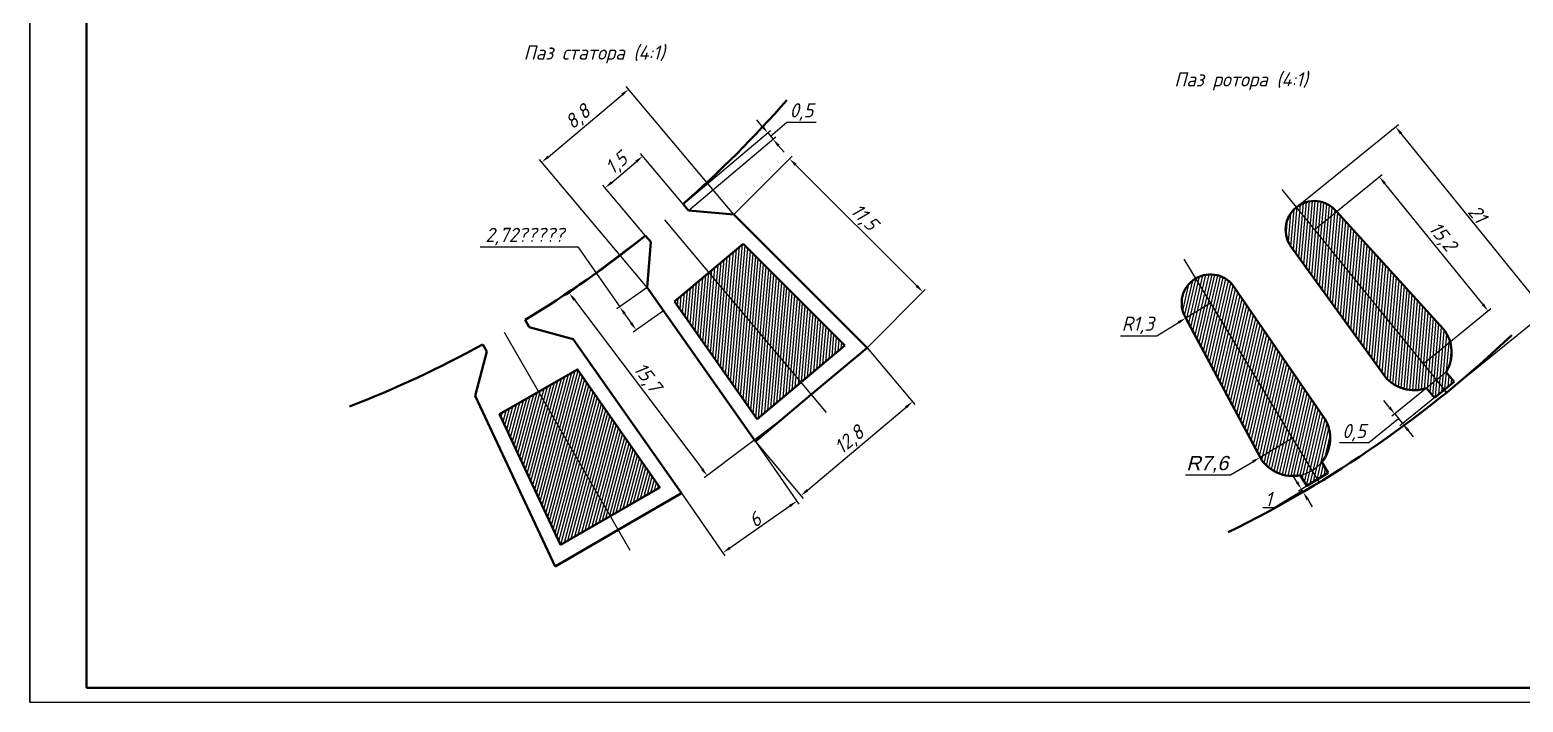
# Model space of a CAD drawing. Header units: millimetres. Extents: x 0 to 841, y 0 to 594.
# Drawn here: x 0 to 526, y 0 to 237 of the extents above; entities that cross this region are included whole.
import ezdxf

# ---------------------------------------------------------------- set-up
doc = ezdxf.new("R2010")
doc.units = ezdxf.units.MM
doc.styles.add('GOST', font='isocp3.shx', dxfattribs={"oblique": 15})
doc.styles.add('ЕСКД', font='GOST Common.ttf', dxfattribs={"oblique": 15})
doc.dimstyles.new('GOST', dxfattribs={"dimscale": 0, "dimtxt": 3, "dimasz": 3, "dimexe": 1.25, "dimexo": 0, "dimtad": 1, "dimtoh": 1, "dimdec": 3, "dimdsep": 46, "dimtxsty": 'GOST', "dimcen": 5, "dimadec": 3, "dimazin": 2, "dimtfac": 1, "dimtdec": 4, "dimtmove": 1, "dimatfit": 3, "dimfxl": 1, "dimtolj": 1, "dimtzin": 0, "dimarcsym": 0})

# ---------------------------------------------------------------- blocks, each defined once
blk = doc.blocks.new('*D11')
at = {"color": 0, "lineweight": -2, "transparency": 16777216}
for p, q in [((204.96, 183.04), (213.56, 190.31)), ((230.09, 175.4), (215.05, 193.21)), ((216.9, 164.25), (201.86, 182.06))]:
    blk.add_line(p, q, dxfattribs=at)
at = {"color": 0, "transparency": 16777216}
for points in [[(213.24, 190.7), (213.89, 189.93), (215.86, 192.25)], [(204.63, 183.42), (205.28, 182.66), (202.66, 181.11)]]:
    blk.add_solid(points, dxfattribs=at)
at = {"layer": 'Defpoints', "color": 0, "transparency": 16777216}
for p in [(215.86, 192.25), (230.09, 175.4), (216.9, 164.25)]:
    blk.add_point(p, dxfattribs=at)
at = {"color": 0, "transparency": 16777216, "insert": (206.92, 189.45), "char_height": 3, "attachment_point": 5, "rotation": 40.1929, "style": 'ЕСКД'}
blk.add_mtext('\\A1;{\\H1.6667x;1,5}', dxfattribs=at)
blk = doc.blocks.new('*D12')
at = {"color": 0, "lineweight": -2, "transparency": 16777216}
for p, q in [((294.92, 124.82), (311.73, 104.83)), ((273.88, 74.64), (308.63, 103.86)), ((255.58, 91.74), (272.39, 71.75))]:
    blk.add_line(p, q, dxfattribs=at)
at = {"color": 0, "transparency": 16777216}
for points in [[(308.31, 104.24), (308.95, 103.47), (310.93, 105.79)], [(273.56, 75.02), (274.21, 74.25), (271.59, 72.71)]]:
    blk.add_solid(points, dxfattribs=at)
at = {"layer": 'Defpoints', "color": 0, "transparency": 16777216}
for p in [(294.92, 124.82), (310.93, 105.79), (255.58, 91.74)]:
    blk.add_point(p, dxfattribs=at)
at = {"color": 0, "transparency": 16777216, "insert": (288.93, 92.02), "char_height": 3, "attachment_point": 5, "rotation": 40.0615, "style": 'ЕСКД'}
blk.add_mtext('\\A1;{\\H1.6667x;12,8}', dxfattribs=at)
blk = doc.blocks.new('*D13')
at = {"color": 0, "lineweight": -2, "transparency": 16777216}
for p, q in [((247.98, 171.7), (268.47, 192.23)), ((269.71, 189.22), (312.41, 146.59)), ((294.92, 124.82), (315.42, 145.35))]:
    blk.add_line(p, q, dxfattribs=at)
at = {"color": 0, "transparency": 16777216}
for points in [[(270.07, 189.57), (269.36, 188.87), (267.59, 191.34)], [(312.76, 146.94), (312.06, 146.23), (314.53, 144.47)]]:
    blk.add_solid(points, dxfattribs=at)
at = {"layer": 'Defpoints', "color": 0, "transparency": 16777216}
for p in [(247.98, 171.7), (314.53, 144.47), (294.92, 124.82)]:
    blk.add_point(p, dxfattribs=at)
at = {"color": 0, "transparency": 16777216, "insert": (293.62, 170.47), "char_height": 3, "attachment_point": 5, "rotation": 315.0404, "style": 'ЕСКД'}
blk.add_mtext('\\A1;{\\H1.6667x;11,5}', dxfattribs=at)
blk = doc.blocks.new('*D14')
at = {"color": 0, "lineweight": -2, "transparency": 16777216}
for p, q in [((247.98, 171.7), (210.07, 216.78)), ((182.64, 192.08), (208.58, 213.89)), ((217.45, 146.03), (179.54, 191.11))]:
    blk.add_line(p, q, dxfattribs=at)
at = {"color": 0, "transparency": 16777216}
for points in [[(208.26, 214.27), (208.9, 213.51), (210.87, 215.82)], [(182.32, 192.47), (182.97, 191.7), (180.35, 190.15)]]:
    blk.add_solid(points, dxfattribs=at)
at = {"layer": 'Defpoints', "color": 0, "transparency": 16777216}
for p in [(210.87, 215.82), (247.98, 171.7), (217.45, 146.03)]:
    blk.add_point(p, dxfattribs=at)
at = {"color": 0, "transparency": 16777216, "insert": (193.28, 205.76), "char_height": 3, "attachment_point": 5, "rotation": 40.0615, "style": 'ЕСКД'}
blk.add_mtext('\\A1;{\\H1.6667x;8,8}', dxfattribs=at)
blk = doc.blocks.new('*D15')
at = {"color": 0, "lineweight": -2, "transparency": 16777216}
for p, q in [((255.58, 91.74), (270.92, 69.76)), ((229.5, 73.54), (244.83, 51.56)), ((246.58, 54.3), (267.74, 69.07))]:
    blk.add_line(p, q, dxfattribs=at)
at = {"color": 0, "transparency": 16777216}
for points in [[(267.46, 69.48), (268.03, 68.66), (270.2, 70.79)], [(246.29, 54.71), (246.86, 53.89), (244.12, 52.59)]]:
    blk.add_solid(points, dxfattribs=at)
at = {"layer": 'Defpoints', "color": 0, "transparency": 16777216}
for p in [(255.58, 91.74), (229.5, 73.54), (270.2, 70.79)]:
    blk.add_point(p, dxfattribs=at)
at = {"color": 0, "transparency": 16777216, "insert": (255.37, 64.25), "char_height": 3, "attachment_point": 5, "rotation": 34.9078, "style": 'ЕСКД'}
blk.add_mtext('\\A1;{\\H1.6667x;6}', dxfattribs=at)
blk = doc.blocks.new('*D16')
at = {"color": 0, "lineweight": -2, "transparency": 16777216}
for p, q in [((230.12, 175.37), (260.89, 201.25)), ((258.01, 202.74), (256.07, 205.04)), ((259.94, 200.44), (261.78, 198.25)), ((259.94, 200.44), (261.78, 198.25)), ((260.86, 199.35), (266.65, 204.21)), ((266.65, 204.21), (276.99, 204.21)), ((231.97, 173.17), (262.74, 199.05)), ((263.72, 195.95), (265.65, 193.65))]:
    blk.add_line(p, q, dxfattribs=at)
at = {"color": 0, "transparency": 16777216}
for points in [[(258.39, 203.06), (257.62, 202.42), (259.94, 200.44)], [(264.1, 196.27), (263.33, 195.63), (261.78, 198.25)]]:
    blk.add_solid(points, dxfattribs=at)
at = {"layer": 'Defpoints', "color": 0, "transparency": 16777216}
for p in [(261.78, 198.25), (230.12, 175.37), (231.97, 173.17)]:
    blk.add_point(p, dxfattribs=at)
at = {"color": 0, "transparency": 16777216, "insert": (271.82, 207.84), "char_height": 3, "attachment_point": 5, "style": 'ЕСКД'}
blk.add_mtext('\\A1;{\\H1.6667x;0,5}', dxfattribs=at)
blk = doc.blocks.new('*D17')
at = {"color": 0, "lineweight": -2, "transparency": 16777216}
for p, q in [((415.83, 140.52), (407.19, 135.27)), ((396.94, 129.04), (404.63, 133.71)), ((384.22, 129.04), (396.94, 129.04))]:
    blk.add_line(p, q, dxfattribs=at)
at = {"color": 0, "transparency": 16777216}
blk.add_solid([(404.37, 134.14), (404.89, 133.29), (407.19, 135.27)], dxfattribs=at)
at = {"layer": 'Defpoints', "color": 0, "transparency": 16777216}
for p in [(415.83, 140.52), (407.19, 135.27)]:
    blk.add_point(p, dxfattribs=at)
at = {"color": 0, "transparency": 16777216, "insert": (390.27, 132.66), "char_height": 3, "attachment_point": 5, "style": 'ЕСКД'}
blk.add_mtext('\\A1;{\\H1.6667x;R1,3}', dxfattribs=at)
blk = doc.blocks.new('*D18')
at = {"color": 0, "lineweight": -2, "transparency": 16777216}
for p, q in [((444.78, 92.91), (433.33, 86.18)), ((422.98, 80.09), (430.75, 84.66)), ((407.13, 80.09), (422.98, 80.09))]:
    blk.add_line(p, q, dxfattribs=at)
blk.add_arc((444.78, 92.91), 13.28, 205.0651, 320.8401, dxfattribs=at)
at = {"color": 0, "transparency": 16777216}
blk.add_solid([(430.49, 85.09), (431, 84.23), (433.33, 86.18)], dxfattribs=at)
at = {"layer": 'Defpoints', "color": 0, "transparency": 16777216}
for p in [(444.78, 92.91), (433.33, 86.18)]:
    blk.add_point(p, dxfattribs=at)
at = {"color": 0, "transparency": 16777216, "insert": (414.74, 83.72), "char_height": 3, "attachment_point": 5, "style": 'ЕСКД'}
blk.add_mtext('\\A1;{\\fArial|b0|i0|c204|p34;\\H1.6667x;R7,6}', dxfattribs=at)
blk = doc.blocks.new('*D19')
at = {"color": 0, "lineweight": -2, "transparency": 16777216}
for p, q in [((446.13, 174.27), (482.05, 203.37)), ((482.97, 200.25), (532.06, 139.64)), ((499, 109), (534.92, 138.1))]:
    blk.add_line(p, q, dxfattribs=at)
at = {"color": 0, "transparency": 16777216}
for points in [[(483.36, 200.57), (482.58, 199.94), (481.08, 202.59)], [(532.45, 139.96), (531.67, 139.33), (533.95, 137.31)]]:
    blk.add_solid(points, dxfattribs=at)
at = {"layer": 'Defpoints', "color": 0, "transparency": 16777216}
for p in [(446.13, 174.27), (533.95, 137.31), (499, 109)]:
    blk.add_point(p, dxfattribs=at)
at = {"color": 0, "transparency": 16777216, "insert": (509.95, 171.92), "char_height": 3, "attachment_point": 5, "rotation": 309.0054, "style": 'ЕСКД'}
blk.add_mtext('\\A1;{\\H1.6667x;21}', dxfattribs=at)
blk = doc.blocks.new('*D20')
at = {"color": 0, "lineweight": -2, "transparency": 16777216}
for p, q in [((452.43, 166.37), (476.34, 185.77)), ((511.79, 140.1), (477.26, 182.65)), ((490.75, 119.16), (514.65, 138.56))]:
    blk.add_line(p, q, dxfattribs=at)
at = {"color": 0, "transparency": 16777216}
for points in [[(477.64, 182.97), (476.87, 182.34), (475.37, 184.98)], [(512.18, 140.41), (511.41, 139.78), (513.68, 137.77)]]:
    blk.add_solid(points, dxfattribs=at)
at = {"layer": 'Defpoints', "color": 0, "transparency": 16777216}
for p in [(475.37, 184.98), (452.43, 166.37), (490.75, 119.16)]:
    blk.add_point(p, dxfattribs=at)
at = {"color": 0, "transparency": 16777216, "insert": (497.34, 163.66), "char_height": 3, "attachment_point": 5, "rotation": 309.0634, "style": 'ЕСКД'}
blk.add_mtext('\\A1;{\\H1.6667x;15,2}', dxfattribs=at)
blk = doc.blocks.new('*D21')
at = {"color": 0, "lineweight": -2, "transparency": 16777216}
for p, q in [((498.88, 116.18), (479.79, 100.72)), ((501.66, 112.75), (482.57, 97.29)), ((478.87, 103.84), (476.99, 106.17)), ((480.76, 101.51), (483.54, 98.08)), ((480.76, 101.51), (483.54, 98.08)), ((482.15, 99.8), (471.61, 91.26)), ((485.43, 95.75), (487.32, 93.42)), ((471.61, 91.26), (461.27, 91.26))]:
    blk.add_line(p, q, dxfattribs=at)
at = {"color": 0, "transparency": 16777216}
for points in [[(479.26, 104.16), (478.49, 103.53), (480.76, 101.51)], [(485.82, 96.06), (485.04, 95.43), (483.54, 98.08)]]:
    blk.add_solid(points, dxfattribs=at)
at = {"layer": 'Defpoints', "color": 0, "transparency": 16777216}
for p in [(498.88, 116.18), (501.66, 112.75), (483.54, 98.08)]:
    blk.add_point(p, dxfattribs=at)
at = {"color": 0, "transparency": 16777216, "insert": (466.44, 94.88), "char_height": 3, "attachment_point": 5, "style": 'ЕСКД'}
blk.add_mtext('\\A1;{\\H1.6667x;0,5}', dxfattribs=at)
blk = doc.blocks.new('*D22')
at = {"color": 0, "lineweight": -2, "transparency": 16777216}
for p, q in [((446.33, 77.53), (444.76, 80.09)), ((448.22, 74.44), (438.35, 68.41)), ((453.57, 78.44), (446.83, 74.32)), ((454.21, 77.39), (447.47, 73.26)), ((447.9, 74.97), (448.54, 73.92)), ((447.9, 74.97), (448.54, 73.92)), ((438.35, 68.41), (434.26, 68.41)), ((450.11, 71.36), (451.67, 68.8))]:
    blk.add_line(p, q, dxfattribs=at)
at = {"color": 0, "transparency": 16777216}
for points in [[(446.76, 77.79), (445.9, 77.27), (447.9, 74.97)], [(450.53, 71.62), (449.68, 71.1), (448.54, 73.92)]]:
    blk.add_solid(points, dxfattribs=at)
at = {"layer": 'Defpoints', "color": 0, "transparency": 16777216}
for p in [(448.54, 73.92), (453.57, 78.44), (454.21, 77.39)]:
    blk.add_point(p, dxfattribs=at)
at = {"color": 0, "transparency": 16777216, "insert": (436.31, 71.53), "char_height": 3, "attachment_point": 5, "style": 'ЕСКД'}
blk.add_mtext('\\A1;{\\H1.6667x;1}', dxfattribs=at)
blk = doc.blocks.new('*D25')
at = {"color": 0, "lineweight": -2, "transparency": 16777216}
for p, q in [((216.87, 164.29), (189.03, 143.27)), ((191.84, 141.63), (236.77, 82.14)), ((265.42, 100.01), (237.58, 78.99))]:
    blk.add_line(p, q, dxfattribs=at)
at = {"color": 0, "transparency": 16777216}
for points in [[(192.24, 141.93), (191.44, 141.33), (190.03, 144.03)], [(237.17, 82.44), (236.37, 81.84), (238.58, 79.74)]]:
    blk.add_solid(points, dxfattribs=at)
at = {"layer": 'Defpoints', "color": 0, "transparency": 16777216}
for p in [(216.87, 164.29), (265.42, 100.01), (238.58, 79.74)]:
    blk.add_point(p, dxfattribs=at)
at = {"color": 0, "transparency": 16777216, "insert": (217.2, 114.07), "char_height": 3, "attachment_point": 5, "rotation": 307.0618, "style": 'ЕСКД'}
blk.add_mtext('\\A1;{\\H1.6667x;15,7}', dxfattribs=at)
blk = doc.blocks.new('*D26')
at = {"color": 0, "lineweight": -2, "transparency": 16777216}
for p, q in [((158.63, 160.33), (192.97, 160.33)), ((192.97, 160.33), (207.78, 139.24)), ((217.45, 146.03), (206.76, 138.52)), ((209.51, 136.78), (211.8, 133.51)), ((223.2, 137.85), (212.51, 130.34))]:
    blk.add_line(p, q, dxfattribs=at)
at = {"color": 0, "transparency": 16777216}
for points in [[(209.92, 137.07), (209.1, 136.5), (207.78, 139.24)], [(212.21, 133.8), (211.4, 133.22), (213.53, 131.06)]]:
    blk.add_solid(points, dxfattribs=at)
at = {"layer": 'Defpoints', "color": 0, "transparency": 16777216}
for p in [(217.45, 146.03), (223.2, 137.85), (213.53, 131.06)]:
    blk.add_point(p, dxfattribs=at)
at = {"color": 0, "transparency": 16777216, "insert": (174.3, 163.95), "char_height": 3, "attachment_point": 5, "style": 'ЕСКД'}
blk.add_mtext('\\A1;{\\H1.6667x;2,72?????}', dxfattribs=at)

msp = doc.modelspace()

# ---------------------------------------------------------------- hatches: boundary and pattern name
at = {"transparency": 33554687}
h = msp.add_hatch(dxfattribs=at)
h.set_pattern_fill('ANSI31', scale=0.323018, angle=40)
h.set_pattern_definition([(85, (-14.8703, -3.2482), (-1.0216792, 0.0893854), [])])
h.paths.add_polyline_path([(460.2817, 172.7397, 0.41170074), (446.126, 174.2734), (498.2173, 109.9584), (501.6587, 112.7514), (498.88, 116.1831, 0.31748755), (497.8557, 131.4653)])
h.paths.add_polyline_path([(446.126, 174.2734, 0.41673086), (444.5791, 159.9956), (477.2386, 114.7326, 0.31755001), (491.9857, 110.5865), (494.7639, 107.1556), (498.2173, 109.9584)])
h = msp.add_hatch(dxfattribs=at)
h.set_pattern_fill('ANSI31', scale=0.31367, angle=40)
h.paths.add_polyline_path([(251.2244, 161.4198), (239.1685, 151.2788), (271.6232, 112.6061), (287.0891, 125.6056)])
h.paths.add_polyline_path([(239.1685, 151.2788), (227.0259, 141.0649), (256.1493, 99.5996), (271.6232, 112.6061)])
h = msp.add_hatch(dxfattribs=at)
h.set_pattern_fill('ANSI31', scale=0.323018, angle=32)
h.set_pattern_definition([(77, (-14.8703, -3.2482), (-0.9992963, 0.2307057), [])])
h.paths.add_polyline_path([(424.4701, 145.7772, 0.41421356), (410.577, 149.1646), (453.5718, 78.4438), (457.3626, 80.7485), (455.073, 84.5242, 0.31748755), (456.1228, 99.8046)])
h.paths.add_polyline_path([(410.577, 149.1646, 0.41421356), (407.1896, 135.2716), (433.434, 86.0109, 0.31755001), (447.4858, 79.9104), (449.7749, 76.1355), (453.5718, 78.4438)])
h = msp.add_hatch(dxfattribs=at)
h.set_pattern_fill('ANSI31', scale=0.31367, angle=30)
h.paths.add_polyline_path([(192.8588, 117.1717), (179.1899, 109.2814), (204.4295, 65.5567), (221.9059, 75.6362)])
h.paths.add_polyline_path([(179.1899, 109.2814), (165.473, 101.3634), (186.8941, 55.4431), (204.4295, 65.5567)])

# ---------------------------------------------------------------- linework, layer by layer
at = {"color": 2, "transparency": 33554687}
for p, q in [((0, 594), (0, 0)), ((0, 0), (0, 297)), ((0, 0), (841, 0))]:
    msp.add_line(p, q, dxfattribs=at)
at = {"lineweight": 50, "transparency": 33554687}
for p, q in [((20, 589), (20, 5)), ((230.1181, 175.3695), (231.9663, 173.1718)), ((247.9788, 171.7003), (231.9663, 173.1718)), ((294.9205, 124.8248), (247.9788, 171.7003)), ((497.8557, 131.4653), (460.2817, 172.7397)), ((216.901, 164.2548), (218.7491, 162.0571)), ((217.4521, 146.0295), (218.7491, 162.0571)), ((227.0259, 141.0649), (251.2244, 161.4198)), ((251.2244, 161.4198), (287.0891, 125.6056)), ((477.2386, 114.7326), (444.5791, 159.9956)), ((255.5807, 91.7428), (217.4521, 146.0295)), ((456.1228, 99.8046), (424.4701, 145.7772)), ((256.1493, 99.5996), (227.0259, 141.0649)), ((174.4641, 134.5784), (175.9022, 132.0929)), ((191.4153, 127.8608), (175.9022, 132.0929)), ((433.434, 86.0109), (407.1896, 135.2716)), ((229.4958, 73.5404), (191.4153, 127.8608)), ((156.8917, 107.8862), (160.9545, 123.4444)), ((159.5164, 125.9299), (160.9545, 123.4444)), ((287.0891, 125.6056), (256.1493, 99.5996)), ((275.2529, 108.281), (294.9205, 124.8248)), ((501.6587, 112.7514), (498.8806, 116.1823)), ((494.7639, 107.1556), (491.9857, 110.5865)), ((501.6587, 112.7514), (494.7639, 107.1556)), ((185.0051, 47.799), (156.8917, 107.8862)), ((275.2529, 108.281), (255.5807, 91.7428)), ((457.3626, 80.7485), (455.0735, 84.5233)), ((449.7749, 76.1355), (447.4858, 79.9104)), ((457.3626, 80.7485), (449.7749, 76.1355)), ((207.2523, 60.6666), (229.4958, 73.5404)), ((207.2523, 60.6666), (185.0051, 47.799)), ((20, 5), (836.0071, 5))]:
    msp.add_line(p, q, dxfattribs=at)
at = {"transparency": 33554687}
for p, q in [((441.0612, 180.5267), (498.9951, 108.9981)), ((223.5714, 169.8641), (280.5437, 101.9765)), ((406.4536, 155.9472), (454.2137, 77.3879)), ((167.0602, 130.2946), (211.3955, 53.4888)), ((498.9951, 108.9981), (498.2173, 109.9584)), ((454.2137, 77.3879), (453.5718, 78.4438)), ((222.8312, 69.6831), (191.6713, 51.6537)), ((207.2523, 60.6666), (222.8312, 69.6831))]:
    msp.add_line(p, q, dxfattribs=at)
at = {"lineweight": 50, "transparency": 33554687}
msp.add_lwpolyline([(186.8941, 55.4431), (165.473, 101.3634), (192.8588, 117.1717), (221.9059, 75.6362)], close=True, dxfattribs=at)
for centre, radius, start, end in [((-31.1757, 473.123), 396.1063, 311.268603, 318.762851), ((452.4304, 166.3676), 10.1117, 39.062602, 219.062602), ((-31.1757, 473.123), 396.1063, 301.275469, 308.770559), ((415.8298, 140.5244), 10.1117, 31.297548, 211.297548), ((245.5424, 420.5334), 401.6124, 296.083566, 313.507511), ((487.5471, 123.0989), 13.2764, 328.605162, 39.062602), ((-31.0551, 473.1038), 395.9896, 291.26598, 298.763365), ((487.5471, 123.0989), 13.2764, 219.062602, 289.531586), ((444.7784, 92.9078), 13.2764, 320.840109, 31.297548), ((444.7784, 92.9078), 13.2764, 211.297548, 281.766532)]:
    msp.add_arc(centre, radius, start, end, dxfattribs=at)

# ---------------------------------------------------------------- texts
at = {"transparency": 33554687, "char_height": 5, "attachment_point": 5, "style": 'ЕСКД'}
for s, insert in [('\\pxqc;Паз статора (4:1)', (198.7969, 228.0677)), ('\\pxqc;Паз ротора (4:1)', (426.6342, 218.6266))]:
    msp.add_mtext_dynamic_manual_height_columns(s, width=120, gutter_width=12.5, heights=[0], dxfattribs=dict(at, insert=insert))

# ---------------------------------------------------------------- dimensions: what is measured, and where the dimension line sits
at = {"transparency": 33554687}
for p1, p2, distance, text, picture, middle in [((217.4521, 146.0295), (247.9788, 171.7003), 57.65, '{\\H1.6667x;8,8}', '*D14', (193.2783, 205.762)), ((230.1181, 175.3695), (231.9663, 173.1718), 38.9597, '{\\H1.6667x;0,5}', '*D16', (267.2733, 207.8379)), ((446.126, 174.2734), (498.9951, 108.9981), 44.984, '{\\H1.6667x;21}', '*D19', (509.9454, 171.9152)), ((216.901, 164.2548), (230.092, 175.3993), 22.0603, '{\\H1.6667x;1,5}', '*D11', (206.9201, 189.4475)), ((247.9788, 171.7003), (294.9205, 124.8248), 27.7563, '{\\H1.6667x;11,5}', '*D13', (293.624, 170.4681)), ((490.749, 119.155), (452.4304, 166.3676), -29.5385, '{\\H1.6667x;15,2}', '*D20', (497.3395, 163.6603)), ((216.8673, 164.2948), (265.4168, 100.0119), -33.6316, '{\\H1.6667x;15,7}', '*D25', (217.1973, 114.0691)), ((255.5807, 91.7428), (294.9205, 124.8248), -24.8726, '{\\H1.6667x;12,8}', '*D12', (288.9257, 92.0219)), ((498.8798, 116.1828), (501.6587, 112.7514), -23.3127, '{\\H1.6667x;0,5}', '*D21', (470.9875, 94.8846)), ((229.4958, 73.5404), (255.5807, 91.7428), -25.5516, '{\\H1.6667x;6}', '*D15', (255.372, 64.2502)), ((453.5687, 78.442), (454.2137, 77.3879), -6.6516, '{\\H1.6667x;1}', '*D22', (437.7298, 71.5332))]:
    dim = msp.add_aligned_dim(p1=p1, p2=p2, distance=distance, text=text, dimstyle='GOST', override={"dimscale": 1, "dimtxsty": 'ЕСКД'}, dxfattribs=at)
    dim.commit()
    dim.dimension.update_dxf_attribs({"geometry": picture, "text_midpoint": middle})
dim = msp.add_linear_dim(base=(213.529, 131.0551), p1=(217.4521, 146.0295), p2=(223.199, 137.8457), angle=305.077774, text='{\\H1.6667x;2,72?????}', dimstyle='GOST', override={"dimscale": 1, "dimtxsty": 'ЕСКД'}, dxfattribs=at)
dim.commit()
dim.dimension.update_dxf_attribs({"geometry": '*D26', "text_midpoint": (186.0539, 160.3264), "dimtype": 161})
for center, mpoint, text, picture, middle in [((415.8298, 140.5244), (407.1896, 135.2716), '{\\H1.6667x;R1,3}', '*D17', (390.2657, 132.6628)), ((444.7784, 92.9078), (433.3344, 86.1776), '{\\fArial|b0|i0|c204|p34;\\H1.6667x;R7,6}', '*D18', (414.7421, 83.7193))]:
    dim = msp.add_radius_dim(center=center, mpoint=mpoint, text=text, dimstyle='GOST', override={"dimscale": 1, "dimtxsty": 'ЕСКД'}, dxfattribs=at)
    dim.commit()
    dim.dimension.update_dxf_attribs({"geometry": picture, "text_midpoint": middle})

doc.saveas('drawing.dxf')
